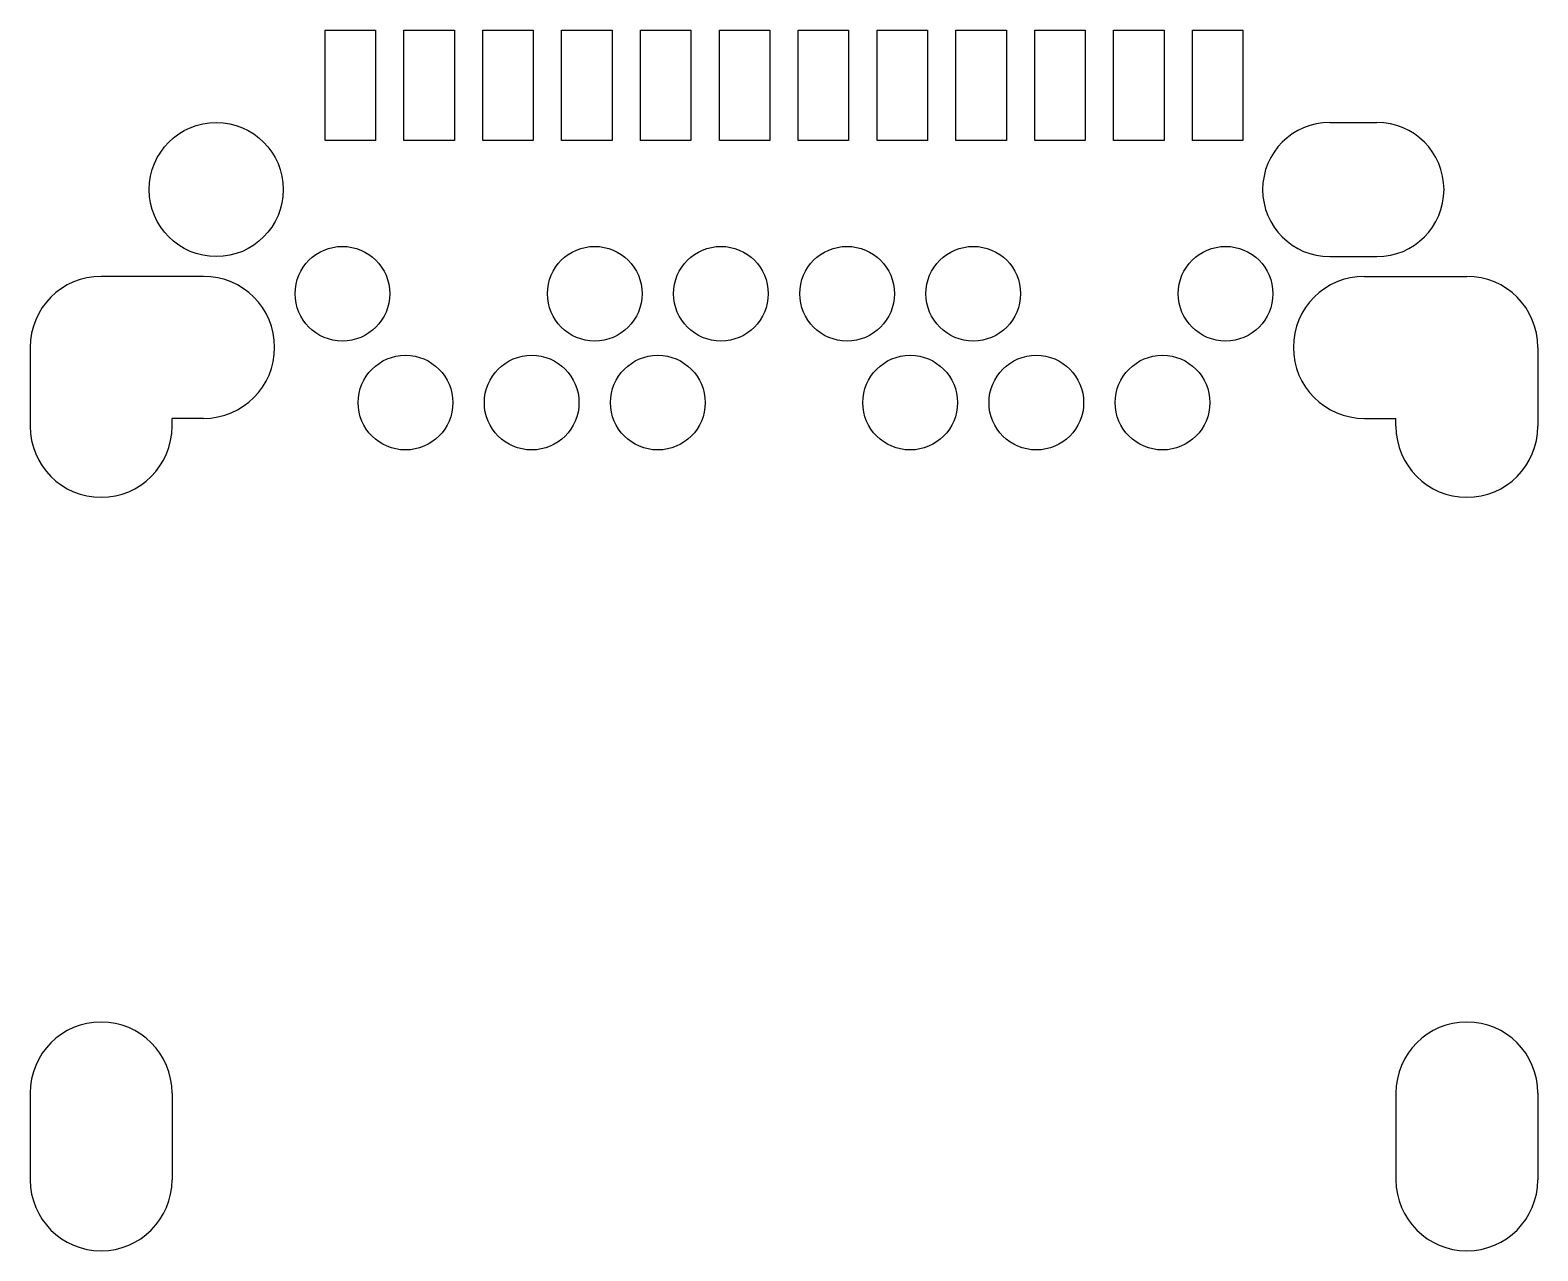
# Model space of a CAD drawing. Extents: x -2.03 to 7.53, y -7.38 to 0.35.
import ezdxf

# ---------------------------------------------------------------- set-up
doc = ezdxf.new("R2010")
doc.units = 0
doc.header["$MEASUREMENT"] = 0
doc.layers.get('0').update_dxf_attribs({"linetype": 'CONTINUOUS'})

msp = doc.modelspace()

# ---------------------------------------------------------------- linework, layer by layer
for p, q in [((6.21, -0.235), (6.51, -0.235)), ((6.21, -1.085), (6.51, -1.085)), ((-0.93, -1.21), (-1.58, -1.21)), ((6.43, -1.21), (7.08, -1.21)), ((-2.03, -1.66), (-2.03, -2.16)), ((7.53, -1.66), (7.53, -2.16)), ((-0.93, -2.11), (-1.13, -2.11)), ((-1.13, -2.16), (-1.13, -2.11)), ((6.43, -2.11), (6.63, -2.11)), ((6.63, -2.16), (6.63, -2.11)), ((-2.03, -6.385), (-2.03, -6.935)), ((-1.13, -6.385), (-1.13, -6.935)), ((6.63, -6.385), (6.63, -6.935)), ((7.53, -6.385), (7.53, -6.935))]:
    msp.add_line(p, q)
for points in [[(-0.16, -0.35), (-0.16, 0.35), (0.16, 0.35), (0.16, -0.35)], [(0.34, -0.35), (0.34, 0.35), (0.66, 0.35), (0.66, -0.35)], [(0.84, -0.35), (0.84, 0.35), (1.16, 0.35), (1.16, -0.35)], [(1.34, -0.35), (1.34, 0.35), (1.66, 0.35), (1.66, -0.35)], [(1.84, -0.35), (1.84, 0.35), (2.16, 0.35), (2.16, -0.35)], [(2.34, -0.35), (2.34, 0.35), (2.66, 0.35), (2.66, -0.35)], [(2.84, -0.35), (2.84, 0.35), (3.16, 0.35), (3.16, -0.35)], [(3.34, -0.35), (3.34, 0.35), (3.66, 0.35), (3.66, -0.35)], [(3.84, -0.35), (3.84, 0.35), (4.16, 0.35), (4.16, -0.35)], [(4.34, -0.35), (4.34, 0.35), (4.66, 0.35), (4.66, -0.35)], [(4.84, -0.35), (4.84, 0.35), (5.16, 0.35), (5.16, -0.35)], [(5.34, -0.35), (5.34, 0.35), (5.66, 0.35), (5.66, -0.35)]]:
    msp.add_lwpolyline(points, close=True)
for centre, radius in [((-0.85, -0.66), 0.425), ((-0.05, -1.32), 0.3), ((1.55, -1.32), 0.3), ((2.35, -1.32), 0.3), ((3.15, -1.32), 0.3), ((3.95, -1.32), 0.3), ((5.55, -1.32), 0.3), ((0.35, -2.01), 0.3), ((1.15, -2.01), 0.3), ((1.95, -2.01), 0.3), ((3.55, -2.01), 0.3), ((4.35, -2.01), 0.3), ((5.15, -2.01), 0.3)]:
    msp.add_circle(centre, radius)
for centre, radius, start, end in [((6.21, -0.66), 0.425, 90, 270), ((6.51, -0.66), 0.425, 270, 90), ((-1.58, -1.66), 0.45, 90, 180), ((-0.93, -1.66), 0.45, 270, 90), ((6.43, -1.66), 0.45, 90, 270), ((7.08, -1.66), 0.45, 360, 90), ((-1.58, -2.16), 0.45, 180, 0), ((7.08, -2.16), 0.45, 180, 360), ((-1.58, -6.385), 0.45, 0, 180), ((7.08, -6.385), 0.45, 0, 180), ((-1.58, -6.935), 0.45, 180, 0), ((7.08, -6.935), 0.45, 180, 0)]:
    msp.add_arc(centre, radius, start, end)

doc.saveas('drawing.dxf')
